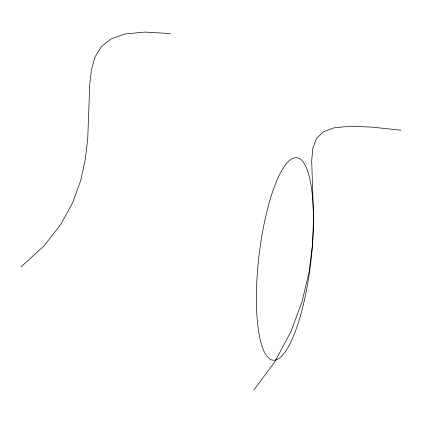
<?xml version="1.0" encoding="UTF-8"?>
<svg xmlns="http://www.w3.org/2000/svg" width="422" height="422" viewBox="0 0 422 422"><rect width="100%" height="100%" fill="white"/><g stroke="black" fill="none" stroke-linecap="round" stroke-linejoin="round"><path stroke-width="0.63" d="M253.933 389.933L274.701 361.923L290.758 332.045L302.089 301.561L309.12 271.715L312.607 243.584L313.53 217.984L311.694 160.397L312.924 147.837L316.553 138.363L323.4 131.754L334.277 127.787L350.07 126.278L371.829 127.101L400.9 130.213M21.1 266.831L43.909 246.005L60.858 224.372L72.821 202.391L80.692 180.474L85.365 158.999L87.744 138.316L89.77 83.989L91.511 69.314L95.135 56.748L101.438 46.51L111.244 38.819L125.403 33.918L144.836 32.067L170.551 33.575M300.628 315.107A101.95 26.111 -83.3 0 0 297.8 157.86A101.95 26.111 -83.3 0 0 256.439 303.856A101.95 26.111 -83.3 0 0 300.628 315.107"/></g></svg>
